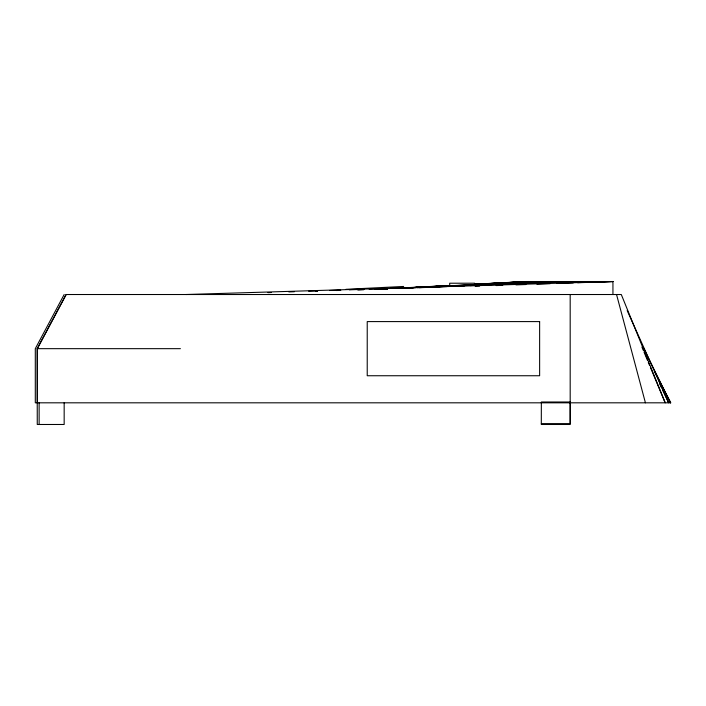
<?xml version="1.0" encoding="UTF-8"?>
<svg xmlns="http://www.w3.org/2000/svg" width="706" height="706" viewBox="0 0 706 706"><rect width="100%" height="100%" fill="white"/><g stroke="black" fill="none" stroke-linecap="round" stroke-linejoin="round"><path stroke-width="1.06" d="M64.184 294.517L35.3 348.667L35.3 402.817L670.7 402.817L654.577 371.594M64.167 402.817L64.167 424.482L37.259 424.482L37.189 348.667L66.073 294.517L621.298 294.517L665.211 402.817L650.402 367.394M66.205 294.517L37.33 348.667L37.33 402.817M382.634 289.125L387.038 288.895L380.428 289.089M395.845 288.427L449.801 285.559M474.026 284.271L525.785 281.517L612.94 281.517L612.94 294.517M385.476 289.125L387.673 289.01M398.669 288.427L450.357 285.674M528.432 281.517L474.547 284.386L528.432 281.517L518.548 282.021M384.558 289.081L386.756 288.966L383.499 289.116M397.743 288.392L450.454 285.621M345.914 289.328L403.647 286.451M379.025 289.107L386.711 288.71M393.304 288.375L450.437 285.48M474.6 284.253L516.351 282.135M401.123 288.41L411.016 287.907M415.41 287.677L425.303 287.174M428.595 287.007L440.685 286.389M442.883 286.283L453.879 285.718M457.17 285.551L468.166 284.995M470.364 284.88L536.304 281.517L396.693 288.392M382.396 289.098L386.791 288.886M403.126 288.375L410.813 288.013M417.396 287.704L427.28 287.245M432.769 286.98L442.653 286.521M448.142 286.265L458.026 285.798M462.412 285.595L474.494 285.021M477.785 284.871L489.867 284.306M493.159 284.147L549.162 281.517L395.325 288.383M378.848 289.116L387.638 288.728M402.95 288.41L410.636 288.083M419.426 287.713L429.31 287.298M436.996 286.971L446.88 286.557M453.473 286.283L464.451 285.815M469.949 285.586L482.03 285.083M486.416 284.897L500.695 284.289M503.987 284.156L518.266 283.556M520.463 283.459L566.591 281.517L392.536 288.41M357.289 289.804L363.899 289.539M374.912 289.107L387.029 288.63M403.294 288.383L406.594 288.26M573.775 282.047L588.072 281.517L572.672 282.056M267.945 292.637L271.245 292.522M288.842 291.913L294.349 291.728M308.646 291.225L317.444 290.925M329.552 290.501L340.548 290.122M349.346 289.813L363.652 289.319M369.15 289.125L386.756 288.516M390.056 288.401L406.559 287.827M409.859 287.713L420.855 287.324M430.757 286.98L435.161 286.83M475.209 286.292L479.612 286.142M496.142 285.568L502.751 285.339M515.971 284.88L525.891 284.536M536.913 284.156L550.133 283.697M556.743 283.468L573.272 282.894M577.676 282.744L612.94 281.517L185.872 294.517M315.414 291.207L317.621 291.137M336.356 290.528L340.76 290.387M358.392 289.813L363.899 289.628M401.37 288.41L406.877 288.233M596.411 282.056L612.94 281.517M37.189 348.667L180.401 348.667M541.352 423.662L570.227 423.662L570.227 402.005L541.352 402.005L541.299 424.482L570.183 424.482L570.183 294.517M658.319 379.616L660.904 384.443M661.928 386.385L670.7 402.817M643.351 347.687L670.506 402.817M659.695 383.94L661.584 387.921M662.528 389.906L668.67 402.817L627.175 310.561M641.948 347.149L643.219 350.185M644.057 352.215L647.446 360.307M648.293 362.337L649.555 365.373M616.541 294.517L645.425 402.817M474.564 285.383L474.564 283.212L449.687 283.212L449.687 286.459M39.13 402.817L39.13 424.482M539.631 321.592L367.226 321.592L367.226 375.742L539.631 375.742L539.631 321.592"/></g></svg>
